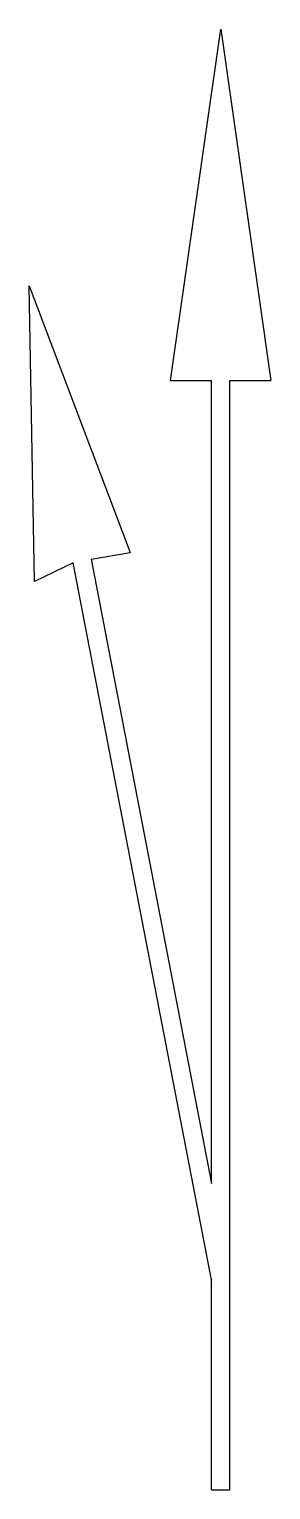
# Model space of a CAD drawing. Header units: metres. Extents: x -2 to 0.7, y 0 to 16.
import ezdxf

# ---------------------------------------------------------------- set-up
doc = ezdxf.new("R2010")
doc.units = ezdxf.units.M
doc.header["$PDSIZE"] = -1

msp = doc.modelspace()

# ---------------------------------------------------------------- linework, layer by layer
at = {"color": 7, "linetype": 'Continuous'}
for p, q in [((-0.45, 12.15), (0.1, 16)), ((0.1, 16), (0.65, 12.15)), ((-1.941, 9.951), (-2, 13.19)), ((-2, 13.19), (-0.891, 10.267)), ((-0.45, 12.15), (0, 12.15)), ((0, 3.355), (0, 12.15)), ((0.2, 0), (0.2, 12.15)), ((0.2, 12.15), (0.65, 12.15)), ((-1.32, 10.193), (-0.891, 10.267)), ((-1.516, 10.155), (-1.941, 9.951)), ((0, 2.3), (-1.516, 10.155)), ((-1.32, 10.193), (0, 3.355)), ((0, 0), (0, 2.3)), ((0, 0), (0.2, 0))]:
    msp.add_line(p, q, dxfattribs=at)
msp.add_point((0, 2.3), dxfattribs=at)

doc.saveas('drawing.dxf')
